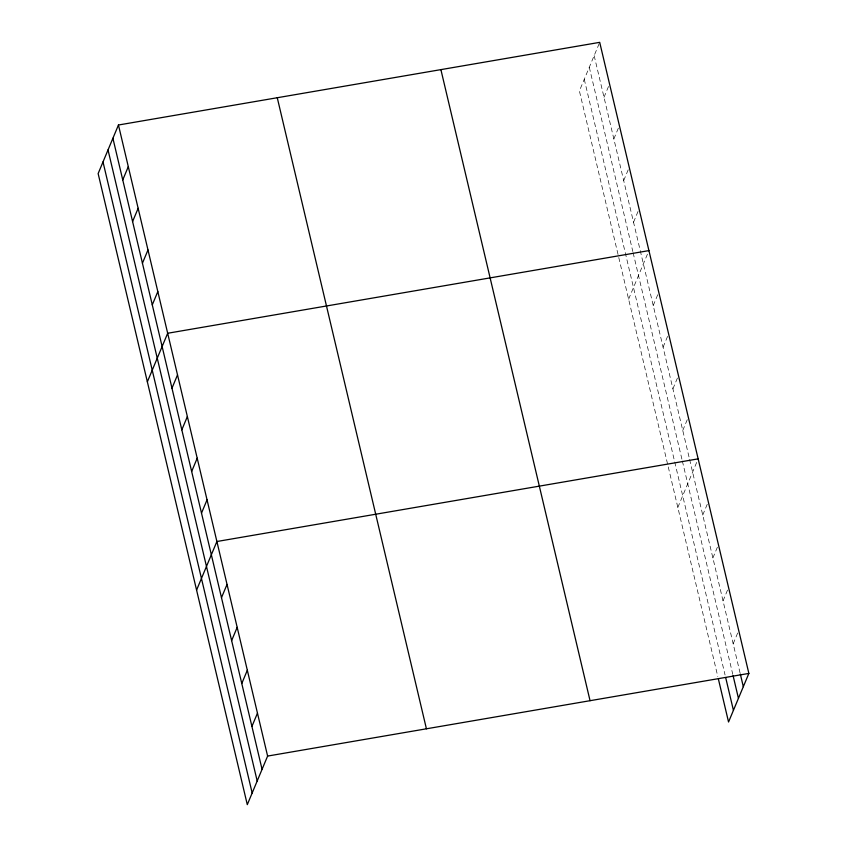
<?xml version="1.0" encoding="UTF-8"?>
<svg xmlns="http://www.w3.org/2000/svg" width="847" height="847" viewBox="0 0 847 847"><rect width="100%" height="100%" fill="white"/><g stroke="black" fill="none" stroke-linecap="round" stroke-linejoin="round"><path stroke-width="0.64" stroke-dasharray="4.24 3.18" d="M599.2 43.557L579.39 90.925L618.469 256.26M604.006 97.267L609.554 84.001M613.853 138.919L619.401 125.652M623.688 180.57L628.739 168.511M633.535 222.221L639.083 208.955M628.612 299.182L648.929 250.606M653.228 305.523L658.267 293.464M663.074 347.175L668.114 335.116M672.92 388.815L678.468 375.56M682.756 430.467L688.304 417.211M677.833 507.427L697.653 460.059M702.745 515.04L708.293 501.773M712.888 557.951L717.938 545.892M723.031 600.862L728.579 587.596M733.174 643.773L738.722 630.507M594.16 55.616L689.32 458.238M689.617 459.498L740.034 672.804M589.29 67.262L632.836 251.538M633.133 252.798L682.057 459.794M682.364 461.054L732.782 674.36M584.261 79.269L725.074 675.006M618.765 257.53L717.811 676.562"/><path stroke-width="1.27" d="M118.453 125.007L98.136 173.582L247.292 804.65L267.61 756.075L118.453 125.007L599.708 42.35L748.864 673.418L728.547 721.993L718.404 679.082M122.751 179.924L128.299 166.658M132.587 221.565L138.146 208.309M142.434 263.216L147.981 249.96M152.28 304.867L157.828 291.612M147.357 381.828L167.674 333.263L648.929 250.606M171.973 388.17L177.521 374.903M181.819 429.821L187.367 416.555M191.655 471.472L197.203 458.206M201.501 513.123L207.049 499.857M196.578 590.084L216.896 541.508L698.15 458.862M221.49 597.686L227.038 584.419M231.633 640.597L237.181 627.341M241.776 683.518L247.324 670.252M251.919 726.43L257.467 713.163M267.61 756.075L748.864 673.418M740.331 674.064L743.317 686.684M733.079 675.62L738.446 698.341M725.667 677.526L733.428 710.347M440.895 69.623L590.052 700.702M277.265 97.733L426.422 728.801M112.905 138.273L262.062 769.341M108.024 149.919L257.192 780.998M103.006 161.925L252.162 792.993"/></g></svg>
